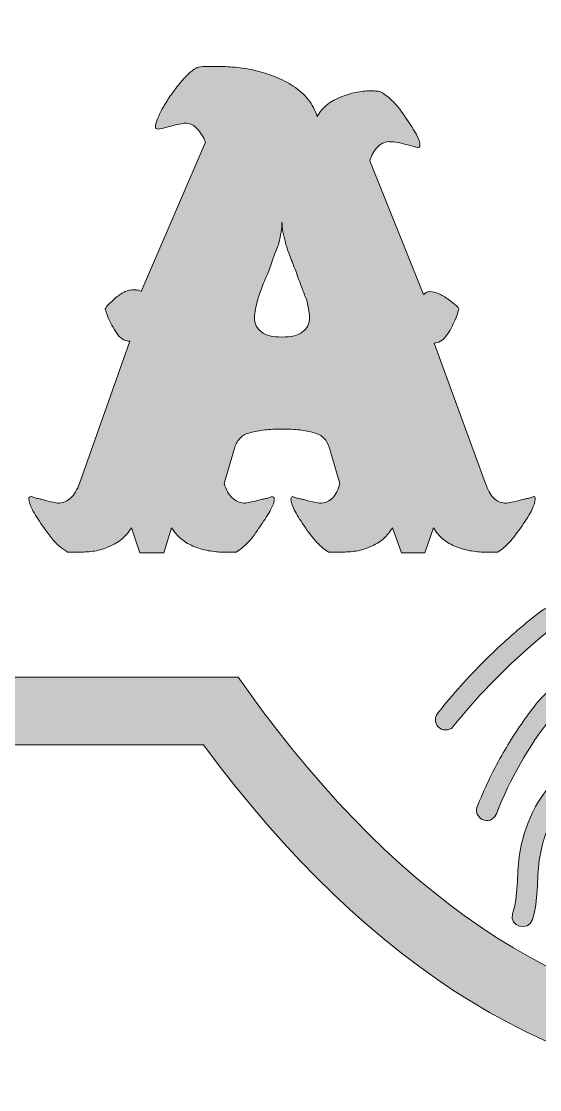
# Model space of a CAD drawing. Extents: x 24 to 173, y -602 to -424.
# Drawn here: x 64.52 to 87.85, y -602.31 to -554.26 of the extents above; entities that cross this region are included whole.
import ezdxf

# ---------------------------------------------------------------- set-up
doc = ezdxf.new("R2010")
doc.units = 0
doc.header["$MEASUREMENT"] = 0
doc.layers.add('Layer 1', color=7, linetype='Continuous', lineweight=0)

# ---------------------------------------------------------------- blocks, each defined once
blk = doc.blocks.new('Block_1')
at = {"layer": 'Layer 1', "true_color": 0x000000, "transparency": 33554687}
h = blk.add_hatch(color=18, dxfattribs=at)
h.dxf.hatch_style = 2
edge = h.paths.add_edge_path()
edge.add_spline(control_points=[(51.184, -442.626), (48.424, -442.626), (46.179, -444.871), (46.179, -447.631), (46.179, -447.631), (46.179, -462.567), (46.179, -462.567), (46.179, -462.567), (44.967, -462.82), (44.967, -462.82), (41.452, -463.554), (38.901, -466.698), (38.901, -470.295), (38.901, -470.295), (38.901, -470.75), (38.901, -470.75), (38.901, -472.317), (39.372, -473.823), (40.264, -475.105), (40.264, -475.105), (40.927, -476.058), (40.927, -476.058), (40.927, -476.058), (40.184, -476.95), (40.184, -476.95), (31.353, -487.548), (26.685, -500.08), (26.685, -513.191), (26.685, -526.303), (31.353, -538.835), (40.184, -549.432), (40.184, -549.432), (40.927, -550.324), (40.927, -550.324), (40.927, -550.324), (40.264, -551.277), (40.264, -551.277), (39.372, -552.559), (38.901, -554.065), (38.901, -555.632), (38.901, -555.632), (38.901, -556.087), (38.901, -556.087), (38.901, -559.684), (41.452, -562.828), (44.967, -563.563), (44.967, -563.563), (46.179, -563.816), (46.179, -563.816), (46.179, -563.816), (46.179, -578.752), (46.179, -578.752), (46.179, -581.512), (48.424, -583.757), (51.184, -583.757), (51.184, -583.757), (74.288, -583.757), (74.288, -583.757), (74.288, -583.757), (74.743, -584.393), (74.743, -584.393), (81.708, -594.118), (89.803, -599.259), (98.154, -599.259), (106.504, -599.259), (114.6, -594.118), (121.564, -584.393), (121.564, -584.393), (122.019, -583.757), (122.019, -583.757), (122.019, -583.757), (145.123, -583.757), (145.123, -583.757), (147.883, -583.757), (150.128, -581.512), (150.128, -578.752), (150.128, -578.752), (150.128, -563.816), (150.128, -563.816), (150.128, -563.816), (151.34, -563.563), (151.34, -563.563), (154.855, -562.828), (157.406, -559.684), (157.406, -556.087), (157.406, -556.087), (157.406, -555.632), (157.406, -555.632), (157.406, -554.065), (156.935, -552.559), (156.043, -551.277), (156.043, -551.277), (155.38, -550.324), (155.38, -550.324), (155.38, -550.324), (156.123, -549.432), (156.123, -549.432), (164.954, -538.835), (169.622, -526.303), (169.622, -513.191), (169.622, -500.08), (164.954, -487.548), (156.123, -476.95), (156.123, -476.95), (155.38, -476.058), (155.38, -476.058), (155.38, -476.058), (156.043, -475.105), (156.043, -475.105), (156.935, -473.823), (157.406, -472.317), (157.406, -470.75), (157.406, -470.75), (157.406, -470.295), (157.406, -470.295), (157.406, -466.698), (154.855, -463.554), (151.34, -462.82), (151.34, -462.82), (150.128, -462.567), (150.128, -462.567), (150.128, -462.567), (150.128, -447.631), (150.128, -447.631), (150.128, -444.871), (147.883, -442.626), (145.123, -442.626), (145.123, -442.626), (122.019, -442.626), (122.019, -442.626), (122.019, -442.626), (121.564, -441.989), (121.564, -441.989), (114.6, -432.264), (106.505, -427.124), (98.154, -427.124), (89.802, -427.124), (81.707, -432.264), (74.743, -441.989), (74.743, -441.989), (74.288, -442.626), (74.288, -442.626), (74.288, -442.626), (51.184, -442.626), (51.184, -442.626)], knot_values=[0, 0, 0, 0, 1, 1, 1, 2, 2, 2, 3, 3, 3, 4, 4, 4, 5, 5, 5, 6, 6, 6, 7, 7, 7, 8, 8, 8, 9, 9, 9, 10, 10, 10, 11, 11, 11, 12, 12, 12, 13, 13, 13, 14, 14, 14, 15, 15, 15, 16, 16, 16, 17, 17, 17, 18, 18, 18, 19, 19, 19, 20, 20, 20, 21, 21, 21, 22, 22, 22, 23, 23, 23, 24, 24, 24, 25, 25, 25, 26, 26, 26, 27, 27, 27, 28, 28, 28, 29, 29, 29, 30, 30, 30, 31, 31, 31, 32, 32, 32, 33, 33, 33, 34, 34, 34, 35, 35, 35, 36, 36, 36, 37, 37, 37, 38, 38, 38, 39, 39, 39, 40, 40, 40, 41, 41, 41, 42, 42, 42, 43, 43, 43, 44, 44, 44, 45, 45, 45, 46, 46, 46, 47, 47, 47, 48, 48, 48, 48], degree=3, periodic=0)
edge = h.paths.add_edge_path()
edge.add_spline(control_points=[(98.154, -602.305), (88.968, -602.305), (80.19, -596.949), (72.728, -586.804), (72.728, -586.804), (51.184, -586.804), (51.184, -586.804), (46.744, -586.804), (43.132, -583.192), (43.132, -578.752), (43.132, -578.752), (43.132, -566.215), (43.132, -566.215), (41.248, -565.579), (39.556, -564.418), (38.281, -562.867), (36.716, -560.963), (35.854, -558.555), (35.854, -556.087), (35.854, -556.087), (35.854, -555.632), (35.854, -555.632), (35.854, -553.834), (36.298, -552.092), (37.147, -550.534), (32.957, -545.333), (29.679, -539.651), (27.396, -533.631), (24.903, -527.057), (23.639, -520.18), (23.639, -513.191), (23.639, -506.202), (24.903, -499.325), (27.396, -492.751), (29.679, -486.731), (32.957, -481.05), (37.147, -475.849), (36.298, -474.29), (35.854, -472.548), (35.854, -470.75), (35.854, -470.75), (35.854, -470.295), (35.854, -470.295), (35.854, -467.827), (36.716, -465.419), (38.281, -463.515), (39.556, -461.964), (41.248, -460.803), (43.132, -460.167), (43.132, -460.167), (43.132, -447.631), (43.132, -447.631), (43.132, -443.191), (46.744, -439.579), (51.184, -439.579), (51.184, -439.579), (72.728, -439.579), (72.728, -439.579), (80.19, -429.433), (88.968, -424.077), (98.154, -424.077), (107.339, -424.077), (116.117, -429.433), (123.579, -439.579), (123.579, -439.579), (145.123, -439.579), (145.123, -439.579), (149.563, -439.579), (153.175, -443.191), (153.175, -447.631), (153.175, -447.631), (153.175, -460.167), (153.175, -460.167), (155.059, -460.803), (156.751, -461.964), (158.026, -463.515), (159.591, -465.419), (160.453, -467.827), (160.453, -470.295), (160.453, -470.295), (160.453, -470.75), (160.453, -470.75), (160.453, -472.549), (160.009, -474.29), (159.16, -475.849), (163.35, -481.05), (166.628, -486.731), (168.911, -492.751), (171.404, -499.325), (172.668, -506.202), (172.668, -513.191), (172.668, -520.18), (171.404, -527.057), (168.911, -533.631), (166.628, -539.651), (163.35, -545.333), (159.16, -550.534), (160.009, -552.092), (160.453, -553.834), (160.453, -555.632), (160.453, -555.632), (160.453, -556.087), (160.453, -556.087), (160.453, -558.555), (159.591, -560.963), (158.026, -562.867), (156.751, -564.418), (155.059, -565.579), (153.175, -566.215), (153.175, -566.215), (153.175, -578.752), (153.175, -578.752), (153.175, -583.192), (149.563, -586.804), (145.123, -586.804), (145.123, -586.804), (123.579, -586.804), (123.579, -586.804), (116.117, -596.949), (107.339, -602.305), (98.154, -602.305)], knot_values=[0, 0, 0, 0, 1, 1, 1, 2, 2, 2, 3, 3, 3, 4, 4, 4, 5, 5, 5, 6, 6, 6, 7, 7, 7, 8, 8, 8, 9, 9, 9, 10, 10, 10, 11, 11, 11, 12, 12, 12, 13, 13, 13, 14, 14, 14, 15, 15, 15, 16, 16, 16, 17, 17, 17, 18, 18, 18, 19, 19, 19, 20, 20, 20, 21, 21, 21, 22, 22, 22, 23, 23, 23, 24, 24, 24, 25, 25, 25, 26, 26, 26, 27, 27, 27, 28, 28, 28, 29, 29, 29, 30, 30, 30, 31, 31, 31, 32, 32, 32, 33, 33, 33, 34, 34, 34, 35, 35, 35, 36, 36, 36, 37, 37, 37, 38, 38, 38, 39, 39, 39, 40, 40, 40, 40], degree=3, periodic=0)
at = {"layer": 'Layer 1'}
for points, knots in [([(98.154, -602.305), (88.968, -602.305), (80.19, -596.949), (72.728, -586.804), (72.728, -586.804), (51.184, -586.804), (51.184, -586.804), (46.744, -586.804), (43.132, -583.192), (43.132, -578.752), (43.132, -578.752), (43.132, -566.215), (43.132, -566.215), (41.248, -565.579), (39.556, -564.418), (38.281, -562.867), (36.716, -560.963), (35.854, -558.555), (35.854, -556.087), (35.854, -556.087), (35.854, -555.632), (35.854, -555.632), (35.854, -553.834), (36.298, -552.092), (37.147, -550.534), (32.957, -545.333), (29.679, -539.651), (27.396, -533.631), (24.903, -527.057), (23.639, -520.18), (23.639, -513.191), (23.639, -506.202), (24.903, -499.325), (27.396, -492.751), (29.679, -486.731), (32.957, -481.05), (37.147, -475.849), (36.298, -474.29), (35.854, -472.548), (35.854, -470.75), (35.854, -470.75), (35.854, -470.295), (35.854, -470.295), (35.854, -467.827), (36.716, -465.419), (38.281, -463.515), (39.556, -461.964), (41.248, -460.803), (43.132, -460.167), (43.132, -460.167), (43.132, -447.631), (43.132, -447.631), (43.132, -443.191), (46.744, -439.579), (51.184, -439.579), (51.184, -439.579), (72.728, -439.579), (72.728, -439.579), (80.19, -429.433), (88.968, -424.077), (98.154, -424.077), (107.339, -424.077), (116.117, -429.433), (123.579, -439.579), (123.579, -439.579), (145.123, -439.579), (145.123, -439.579), (149.563, -439.579), (153.175, -443.191), (153.175, -447.631), (153.175, -447.631), (153.175, -460.167), (153.175, -460.167), (155.059, -460.803), (156.751, -461.964), (158.026, -463.515), (159.591, -465.419), (160.453, -467.827), (160.453, -470.295), (160.453, -470.295), (160.453, -470.75), (160.453, -470.75), (160.453, -472.549), (160.009, -474.29), (159.16, -475.849), (163.35, -481.05), (166.628, -486.731), (168.911, -492.751), (171.404, -499.325), (172.668, -506.202), (172.668, -513.191), (172.668, -520.18), (171.404, -527.057), (168.911, -533.631), (166.628, -539.651), (163.35, -545.333), (159.16, -550.534), (160.009, -552.092), (160.453, -553.834), (160.453, -555.632), (160.453, -555.632), (160.453, -556.087), (160.453, -556.087), (160.453, -558.555), (159.591, -560.963), (158.026, -562.867), (156.751, -564.418), (155.059, -565.579), (153.175, -566.215), (153.175, -566.215), (153.175, -578.752), (153.175, -578.752), (153.175, -583.192), (149.563, -586.804), (145.123, -586.804), (145.123, -586.804), (123.579, -586.804), (123.579, -586.804), (116.117, -596.949), (107.339, -602.305), (98.154, -602.305)], [0, 0, 0, 0, 1, 1, 1, 2, 2, 2, 3, 3, 3, 4, 4, 4, 5, 5, 5, 6, 6, 6, 7, 7, 7, 8, 8, 8, 9, 9, 9, 10, 10, 10, 11, 11, 11, 12, 12, 12, 13, 13, 13, 14, 14, 14, 15, 15, 15, 16, 16, 16, 17, 17, 17, 18, 18, 18, 19, 19, 19, 20, 20, 20, 21, 21, 21, 22, 22, 22, 23, 23, 23, 24, 24, 24, 25, 25, 25, 26, 26, 26, 27, 27, 27, 28, 28, 28, 29, 29, 29, 30, 30, 30, 31, 31, 31, 32, 32, 32, 33, 33, 33, 34, 34, 34, 35, 35, 35, 36, 36, 36, 37, 37, 37, 38, 38, 38, 39, 39, 39, 40, 40, 40, 40]), ([(51.184, -442.626), (48.424, -442.626), (46.179, -444.871), (46.179, -447.631), (46.179, -447.631), (46.179, -462.567), (46.179, -462.567), (46.179, -462.567), (44.967, -462.82), (44.967, -462.82), (41.452, -463.554), (38.901, -466.698), (38.901, -470.295), (38.901, -470.295), (38.901, -470.75), (38.901, -470.75), (38.901, -472.317), (39.372, -473.823), (40.264, -475.105), (40.264, -475.105), (40.927, -476.058), (40.927, -476.058), (40.927, -476.058), (40.184, -476.95), (40.184, -476.95), (31.353, -487.548), (26.685, -500.08), (26.685, -513.191), (26.685, -526.303), (31.353, -538.835), (40.184, -549.432), (40.184, -549.432), (40.927, -550.324), (40.927, -550.324), (40.927, -550.324), (40.264, -551.277), (40.264, -551.277), (39.372, -552.559), (38.901, -554.065), (38.901, -555.632), (38.901, -555.632), (38.901, -556.087), (38.901, -556.087), (38.901, -559.684), (41.452, -562.828), (44.967, -563.563), (44.967, -563.563), (46.179, -563.816), (46.179, -563.816), (46.179, -563.816), (46.179, -578.752), (46.179, -578.752), (46.179, -581.512), (48.424, -583.757), (51.184, -583.757), (51.184, -583.757), (74.288, -583.757), (74.288, -583.757), (74.288, -583.757), (74.743, -584.393), (74.743, -584.393), (81.708, -594.118), (89.803, -599.259), (98.154, -599.259), (106.504, -599.259), (114.6, -594.118), (121.564, -584.393), (121.564, -584.393), (122.019, -583.757), (122.019, -583.757), (122.019, -583.757), (145.123, -583.757), (145.123, -583.757), (147.883, -583.757), (150.128, -581.512), (150.128, -578.752), (150.128, -578.752), (150.128, -563.816), (150.128, -563.816), (150.128, -563.816), (151.34, -563.563), (151.34, -563.563), (154.855, -562.828), (157.406, -559.684), (157.406, -556.087), (157.406, -556.087), (157.406, -555.632), (157.406, -555.632), (157.406, -554.065), (156.935, -552.559), (156.043, -551.277), (156.043, -551.277), (155.38, -550.324), (155.38, -550.324), (155.38, -550.324), (156.123, -549.432), (156.123, -549.432), (164.954, -538.835), (169.622, -526.303), (169.622, -513.191), (169.622, -500.08), (164.954, -487.548), (156.123, -476.95), (156.123, -476.95), (155.38, -476.058), (155.38, -476.058), (155.38, -476.058), (156.043, -475.105), (156.043, -475.105), (156.935, -473.823), (157.406, -472.317), (157.406, -470.75), (157.406, -470.75), (157.406, -470.295), (157.406, -470.295), (157.406, -466.698), (154.855, -463.554), (151.34, -462.82), (151.34, -462.82), (150.128, -462.567), (150.128, -462.567), (150.128, -462.567), (150.128, -447.631), (150.128, -447.631), (150.128, -444.871), (147.883, -442.626), (145.123, -442.626), (145.123, -442.626), (122.019, -442.626), (122.019, -442.626), (122.019, -442.626), (121.564, -441.989), (121.564, -441.989), (114.6, -432.264), (106.505, -427.124), (98.154, -427.124), (89.802, -427.124), (81.707, -432.264), (74.743, -441.989), (74.743, -441.989), (74.288, -442.626), (74.288, -442.626), (74.288, -442.626), (51.184, -442.626), (51.184, -442.626)], [0, 0, 0, 0, 1, 1, 1, 2, 2, 2, 3, 3, 3, 4, 4, 4, 5, 5, 5, 6, 6, 6, 7, 7, 7, 8, 8, 8, 9, 9, 9, 10, 10, 10, 11, 11, 11, 12, 12, 12, 13, 13, 13, 14, 14, 14, 15, 15, 15, 16, 16, 16, 17, 17, 17, 18, 18, 18, 19, 19, 19, 20, 20, 20, 21, 21, 21, 22, 22, 22, 23, 23, 23, 24, 24, 24, 25, 25, 25, 26, 26, 26, 27, 27, 27, 28, 28, 28, 29, 29, 29, 30, 30, 30, 31, 31, 31, 32, 32, 32, 33, 33, 33, 34, 34, 34, 35, 35, 35, 36, 36, 36, 37, 37, 37, 38, 38, 38, 39, 39, 39, 40, 40, 40, 41, 41, 41, 42, 42, 42, 43, 43, 43, 44, 44, 44, 45, 45, 45, 46, 46, 46, 47, 47, 47, 48, 48, 48, 48])]:
    blk.add_open_spline(points, degree=3, knots=knots, dxfattribs=at)
blk = doc.blocks.new('Block_5')
at = {"layer": 'Layer 1', "true_color": 0x000000, "transparency": 33554687}
h = blk.add_hatch(color=18, dxfattribs=at)
h.dxf.hatch_style = 2
edge = h.paths.add_edge_path()
edge.add_spline(control_points=[(77.182, -568.23), (77.388, -568.078), (77.491, -567.858), (77.491, -567.571), (77.491, -567.447), (77.478, -567.316), (77.451, -567.182), (77.424, -567.048), (77.392, -566.909), (77.357, -566.765), (77.285, -566.604), (77.209, -566.416), (77.128, -566.201), (77.048, -565.986), (76.962, -565.744), (76.873, -565.475), (76.765, -565.206), (76.671, -564.969), (76.591, -564.763), (76.51, -564.557), (76.452, -564.373), (76.416, -564.212), (76.362, -564.051), (76.322, -563.89), (76.295, -563.728), (76.268, -563.567), (76.255, -563.424), (76.255, -563.298), (76.255, -563.442), (76.241, -563.59), (76.215, -563.742), (76.188, -563.894), (76.156, -564.06), (76.12, -564.239), (76.049, -564.418), (75.973, -564.615), (75.892, -564.83), (75.811, -565.045), (75.726, -565.287), (75.637, -565.556), (75.511, -565.825), (75.408, -566.066), (75.327, -566.282), (75.247, -566.496), (75.189, -566.676), (75.153, -566.819), (75.117, -566.945), (75.086, -567.074), (75.059, -567.209), (75.032, -567.343), (75.019, -567.464), (75.019, -567.571), (75.019, -567.858), (75.121, -568.078), (75.327, -568.23), (75.533, -568.383), (75.842, -568.458), (76.255, -568.458), (76.667, -568.458), (76.976, -568.383), (77.182, -568.23)], knot_values=[0, 0, 0, 0, 1, 1, 1, 2, 2, 2, 3, 3, 3, 4, 4, 4, 5, 5, 5, 6, 6, 6, 7, 7, 7, 8, 8, 8, 9, 9, 9, 10, 10, 10, 11, 11, 11, 12, 12, 12, 13, 13, 13, 14, 14, 14, 15, 15, 15, 16, 16, 16, 17, 17, 17, 18, 18, 18, 19, 19, 19, 20, 20, 20, 20], degree=3, periodic=0)
edge = h.paths.add_edge_path()
edge.add_spline(control_points=[(82.624, -566.55), (82.66, -566.515), (82.701, -566.483), (82.745, -566.456), (82.79, -566.429), (82.848, -566.416), (82.92, -566.416), (83.045, -566.416), (83.175, -566.447), (83.31, -566.51), (83.444, -566.573), (83.592, -566.658), (83.753, -566.765), (83.896, -566.873), (84.008, -566.963), (84.089, -567.034), (84.17, -567.106), (84.21, -567.16), (84.21, -567.195), (84.21, -567.213), (84.197, -567.262), (84.17, -567.343), (84.143, -567.424), (84.103, -567.536), (84.049, -567.679), (83.995, -567.804), (83.937, -567.93), (83.874, -568.055), (83.811, -568.181), (83.735, -568.297), (83.646, -568.404), (83.574, -568.512), (83.489, -568.593), (83.39, -568.647), (83.292, -568.7), (83.198, -568.727), (83.108, -568.727), (83.108, -568.727), (85.42, -575.043), (85.42, -575.043), (85.509, -575.33), (85.625, -575.545), (85.769, -575.688), (85.912, -575.832), (86.082, -575.912), (86.28, -575.93), (86.333, -575.93), (86.409, -575.921), (86.508, -575.903), (86.606, -575.885), (86.727, -575.859), (86.871, -575.823), (86.942, -575.805), (87.014, -575.787), (87.086, -575.769), (87.157, -575.751), (87.22, -575.733), (87.274, -575.715), (87.328, -575.715), (87.381, -575.706), (87.435, -575.688), (87.489, -575.671), (87.533, -575.652), (87.57, -575.634), (87.605, -575.634), (87.628, -575.644), (87.637, -575.661), (87.646, -575.679), (87.65, -575.706), (87.65, -575.742), (87.65, -575.867), (87.601, -576.029), (87.502, -576.226), (87.404, -576.423), (87.256, -576.665), (87.059, -576.951), (86.862, -577.238), (86.673, -577.48), (86.495, -577.677), (86.315, -577.874), (86.136, -578.026), (85.957, -578.134), (85.921, -578.134), (85.863, -578.134), (85.782, -578.134), (85.702, -578.134), (85.598, -578.134), (85.473, -578.134), (85.24, -578.134), (85.012, -578.116), (84.788, -578.08), (84.564, -578.044), (84.335, -577.982), (84.103, -577.892), (83.87, -577.803), (83.668, -577.686), (83.498, -577.542), (83.327, -577.399), (83.189, -577.229), (83.081, -577.032), (83.081, -577.032), (82.678, -578.161), (82.678, -578.161), (82.678, -578.161), (81.63, -578.161), (81.63, -578.161), (81.63, -578.161), (81.227, -577.032), (81.227, -577.032), (81.119, -577.211), (80.985, -577.377), (80.824, -577.529), (80.662, -577.681), (80.456, -577.803), (80.206, -577.892), (79.973, -577.999), (79.74, -578.067), (79.507, -578.094), (79.274, -578.121), (79.05, -578.134), (78.835, -578.134), (78.781, -578.134), (78.727, -578.134), (78.674, -578.134), (78.62, -578.134), (78.575, -578.134), (78.539, -578.134), (78.503, -578.134), (78.467, -578.134), (78.432, -578.134), (78.396, -578.134), (78.369, -578.134), (78.351, -578.134), (78.172, -578.026), (77.992, -577.874), (77.814, -577.677), (77.634, -577.48), (77.446, -577.238), (77.249, -576.951), (77.052, -576.665), (76.904, -576.423), (76.806, -576.226), (76.707, -576.029), (76.658, -575.867), (76.658, -575.742), (76.658, -575.706), (76.667, -575.679), (76.685, -575.661), (76.702, -575.644), (76.72, -575.634), (76.739, -575.634), (76.774, -575.652), (76.819, -575.671), (76.873, -575.688), (76.927, -575.706), (76.981, -575.715), (77.034, -575.715), (77.088, -575.733), (77.151, -575.751), (77.222, -575.769), (77.294, -575.787), (77.366, -575.805), (77.437, -575.823), (77.581, -575.859), (77.701, -575.885), (77.8, -575.903), (77.898, -575.921), (77.975, -575.93), (78.029, -575.93), (78.226, -575.912), (78.396, -575.832), (78.539, -575.688), (78.682, -575.545), (78.79, -575.33), (78.862, -575.043), (78.862, -575.043), (78.378, -573.404), (78.378, -573.404), (78.324, -573.242), (78.244, -573.108), (78.136, -573.001), (78.029, -572.893), (77.876, -572.812), (77.679, -572.758), (77.5, -572.705), (77.294, -572.665), (77.061, -572.638), (76.828, -572.611), (76.559, -572.598), (76.255, -572.598), (75.968, -572.598), (75.708, -572.611), (75.475, -572.638), (75.242, -572.665), (75.027, -572.705), (74.83, -572.758), (74.651, -572.795), (74.503, -572.871), (74.387, -572.987), (74.27, -573.104), (74.185, -573.242), (74.131, -573.404), (74.131, -573.404), (73.648, -575.043), (73.648, -575.043), (73.737, -575.33), (73.858, -575.545), (74.011, -575.688), (74.163, -575.832), (74.337, -575.912), (74.535, -575.93), (74.57, -575.93), (74.638, -575.921), (74.736, -575.903), (74.835, -575.885), (74.956, -575.859), (75.099, -575.823), (75.171, -575.805), (75.242, -575.787), (75.314, -575.769), (75.386, -575.751), (75.449, -575.733), (75.502, -575.715), (75.556, -575.715), (75.61, -575.706), (75.663, -575.688), (75.717, -575.671), (75.762, -575.652), (75.798, -575.634), (75.834, -575.634), (75.86, -575.644), (75.878, -575.661), (75.896, -575.679), (75.905, -575.706), (75.905, -575.742), (75.905, -575.867), (75.852, -576.029), (75.744, -576.226), (75.637, -576.423), (75.484, -576.665), (75.287, -576.951), (75.108, -577.238), (74.924, -577.48), (74.736, -577.677), (74.548, -577.874), (74.364, -578.026), (74.185, -578.134), (74.149, -578.134), (74.091, -578.134), (74.011, -578.134), (73.93, -578.134), (73.827, -578.134), (73.701, -578.134), (73.468, -578.134), (73.24, -578.116), (73.016, -578.08), (72.792, -578.044), (72.563, -577.982), (72.331, -577.892), (72.098, -577.803), (71.896, -577.686), (71.726, -577.542), (71.556, -577.399), (71.408, -577.229), (71.283, -577.032), (71.283, -577.032), (70.933, -578.161), (70.933, -578.161), (70.933, -578.161), (69.858, -578.161), (69.858, -578.161), (69.858, -578.161), (69.482, -577.032), (69.482, -577.032), (69.374, -577.211), (69.235, -577.377), (69.065, -577.529), (68.895, -577.681), (68.685, -577.803), (68.434, -577.892), (68.201, -577.999), (67.968, -578.067), (67.735, -578.094), (67.502, -578.121), (67.287, -578.134), (67.09, -578.134), (67.036, -578.134), (66.982, -578.134), (66.929, -578.134), (66.875, -578.134), (66.83, -578.134), (66.794, -578.134), (66.758, -578.134), (66.723, -578.134), (66.687, -578.134), (66.651, -578.134), (66.624, -578.134), (66.606, -578.134), (66.553, -578.098), (66.494, -578.058), (66.431, -578.013), (66.369, -577.968), (66.301, -577.919), (66.23, -577.865), (66.104, -577.758), (65.983, -577.628), (65.867, -577.475), (65.75, -577.324), (65.621, -577.149), (65.477, -576.951), (65.28, -576.665), (65.128, -576.423), (65.02, -576.226), (64.913, -576.029), (64.859, -575.867), (64.859, -575.742), (64.859, -575.706), (64.868, -575.679), (64.886, -575.661), (64.904, -575.644), (64.94, -575.634), (64.994, -575.634), (65.029, -575.652), (65.074, -575.671), (65.128, -575.688), (65.182, -575.706), (65.235, -575.715), (65.289, -575.715), (65.343, -575.733), (65.401, -575.751), (65.464, -575.769), (65.527, -575.787), (65.594, -575.805), (65.666, -575.823), (65.809, -575.859), (65.93, -575.885), (66.028, -575.903), (66.127, -575.921), (66.194, -575.93), (66.23, -575.93), (66.427, -575.912), (66.602, -575.832), (66.754, -575.688), (66.906, -575.545), (67.036, -575.33), (67.144, -575.043), (67.144, -575.043), (69.401, -568.647), (69.401, -568.647), (69.311, -568.647), (69.222, -568.624), (69.133, -568.579), (69.043, -568.535), (68.953, -568.458), (68.864, -568.351), (68.792, -568.244), (68.72, -568.132), (68.649, -568.015), (68.577, -567.899), (68.515, -567.778), (68.461, -567.652), (68.407, -567.509), (68.367, -567.401), (68.34, -567.33), (68.313, -567.258), (68.3, -567.213), (68.3, -567.195), (68.317, -567.142), (68.367, -567.074), (68.447, -566.994), (68.528, -566.913), (68.64, -566.81), (68.783, -566.685), (68.926, -566.559), (69.065, -566.469), (69.2, -566.416), (69.334, -566.362), (69.464, -566.335), (69.589, -566.335), (69.661, -566.335), (69.724, -566.34), (69.778, -566.349), (69.831, -566.358), (69.876, -566.38), (69.912, -566.416), (69.912, -566.416), (72.815, -559.697), (72.815, -559.697), (72.707, -559.446), (72.582, -559.245), (72.438, -559.092), (72.295, -558.94), (72.133, -558.855), (71.955, -558.837), (71.901, -558.837), (71.824, -558.846), (71.726, -558.864), (71.628, -558.882), (71.506, -558.909), (71.363, -558.944), (71.238, -558.98), (71.117, -559.011), (71, -559.038), (70.884, -559.065), (70.781, -559.088), (70.691, -559.106), (70.655, -559.106), (70.624, -559.097), (70.597, -559.079), (70.57, -559.061), (70.557, -559.043), (70.557, -559.025), (70.557, -558.936), (70.584, -558.823), (70.638, -558.689), (70.691, -558.554), (70.763, -558.398), (70.853, -558.219), (70.906, -558.129), (70.96, -558.04), (71.014, -557.95), (71.068, -557.86), (71.121, -557.771), (71.175, -557.681), (71.247, -557.591), (71.314, -557.502), (71.377, -557.412), (71.439, -557.323), (71.506, -557.234), (71.578, -557.144), (71.721, -556.965), (71.861, -556.808), (71.995, -556.673), (72.129, -556.539), (72.259, -556.436), (72.385, -556.364), (72.438, -556.328), (72.541, -556.306), (72.694, -556.297), (72.846, -556.288), (73.039, -556.284), (73.272, -556.284), (73.558, -556.284), (73.849, -556.297), (74.145, -556.324), (74.441, -556.351), (74.74, -556.4), (75.045, -556.472), (75.35, -556.544), (75.65, -556.638), (75.946, -556.754), (76.241, -556.871), (76.514, -557.009), (76.765, -557.171), (77.034, -557.35), (77.258, -557.551), (77.437, -557.775), (77.616, -558), (77.751, -558.255), (77.84, -558.541), (77.948, -558.344), (78.087, -558.174), (78.257, -558.031), (78.427, -557.887), (78.629, -557.771), (78.862, -557.681), (79.112, -557.574), (79.35, -557.498), (79.574, -557.453), (79.798, -557.408), (80.017, -557.385), (80.232, -557.385), (80.358, -557.385), (80.461, -557.39), (80.542, -557.399), (80.622, -557.408), (80.68, -557.421), (80.716, -557.439), (80.895, -557.547), (81.079, -557.694), (81.267, -557.883), (81.455, -558.071), (81.648, -558.317), (81.845, -558.622), (82.042, -558.909), (82.194, -559.15), (82.302, -559.347), (82.409, -559.545), (82.463, -559.706), (82.463, -559.831), (82.463, -559.867), (82.454, -559.894), (82.436, -559.912), (82.418, -559.93), (82.391, -559.939), (82.356, -559.939), (82.266, -559.903), (82.163, -559.872), (82.047, -559.845), (81.93, -559.818), (81.8, -559.787), (81.657, -559.75), (81.513, -559.715), (81.388, -559.693), (81.281, -559.683), (81.173, -559.675), (81.093, -559.67), (81.039, -559.67), (80.859, -559.688), (80.698, -559.769), (80.555, -559.912), (80.411, -560.055), (80.295, -560.261), (80.206, -560.53), (80.206, -560.53), (82.624, -566.55), (82.624, -566.55)], knot_values=[0, 0, 0, 0, 1, 1, 1, 2, 2, 2, 3, 3, 3, 4, 4, 4, 5, 5, 5, 6, 6, 6, 7, 7, 7, 8, 8, 8, 9, 9, 9, 10, 10, 10, 11, 11, 11, 12, 12, 12, 13, 13, 13, 14, 14, 14, 15, 15, 15, 16, 16, 16, 17, 17, 17, 18, 18, 18, 19, 19, 19, 20, 20, 20, 21, 21, 21, 22, 22, 22, 23, 23, 23, 24, 24, 24, 25, 25, 25, 26, 26, 26, 27, 27, 27, 28, 28, 28, 29, 29, 29, 30, 30, 30, 31, 31, 31, 32, 32, 32, 33, 33, 33, 34, 34, 34, 35, 35, 35, 36, 36, 36, 37, 37, 37, 38, 38, 38, 39, 39, 39, 40, 40, 40, 41, 41, 41, 42, 42, 42, 43, 43, 43, 44, 44, 44, 45, 45, 45, 46, 46, 46, 47, 47, 47, 48, 48, 48, 49, 49, 49, 50, 50, 50, 51, 51, 51, 52, 52, 52, 53, 53, 53, 54, 54, 54, 55, 55, 55, 56, 56, 56, 57, 57, 57, 58, 58, 58, 59, 59, 59, 60, 60, 60, 61, 61, 61, 62, 62, 62, 63, 63, 63, 64, 64, 64, 65, 65, 65, 66, 66, 66, 67, 67, 67, 68, 68, 68, 69, 69, 69, 70, 70, 70, 71, 71, 71, 72, 72, 72, 73, 73, 73, 74, 74, 74, 75, 75, 75, 76, 76, 76, 77, 77, 77, 78, 78, 78, 79, 79, 79, 80, 80, 80, 81, 81, 81, 82, 82, 82, 83, 83, 83, 84, 84, 84, 85, 85, 85, 86, 86, 86, 87, 87, 87, 88, 88, 88, 89, 89, 89, 90, 90, 90, 91, 91, 91, 92, 92, 92, 93, 93, 93, 94, 94, 94, 95, 95, 95, 96, 96, 96, 97, 97, 97, 98, 98, 98, 99, 99, 99, 100, 100, 100, 101, 101, 101, 102, 102, 102, 103, 103, 103, 104, 104, 104, 105, 105, 105, 106, 106, 106, 107, 107, 107, 108, 108, 108, 109, 109, 109, 110, 110, 110, 111, 111, 111, 112, 112, 112, 113, 113, 113, 114, 114, 114, 115, 115, 115, 116, 116, 116, 117, 117, 117, 118, 118, 118, 119, 119, 119, 120, 120, 120, 121, 121, 121, 122, 122, 122, 123, 123, 123, 124, 124, 124, 125, 125, 125, 126, 126, 126, 127, 127, 127, 128, 128, 128, 129, 129, 129, 130, 130, 130, 131, 131, 131, 132, 132, 132, 133, 133, 133, 134, 134, 134, 135, 135, 135, 136, 136, 136, 137, 137, 137, 138, 138, 138, 139, 139, 139, 140, 140, 140, 141, 141, 141, 142, 142, 142, 143, 143, 143, 144, 144, 144, 145, 145, 145, 146, 146, 146, 147, 147, 147, 148, 148, 148, 149, 149, 149, 150, 150, 150, 151, 151, 151, 152, 152, 152, 153, 153, 153, 154, 154, 154, 155, 155, 155, 156, 156, 156, 157, 157, 157, 158, 158, 158, 159, 159, 159, 160, 160, 160, 161, 161, 161, 162, 162, 162, 163, 163, 163, 164, 164, 164, 165, 165, 165, 166, 166, 166, 167, 167, 167, 168, 168, 168, 169, 169, 169, 170, 170, 170, 171, 171, 171, 172, 172, 172, 172], degree=3, periodic=0)
at = {"layer": 'Layer 1'}
for points, knots in [([(82.624, -566.55), (82.66, -566.515), (82.701, -566.483), (82.745, -566.456), (82.79, -566.429), (82.848, -566.416), (82.92, -566.416), (83.045, -566.416), (83.175, -566.447), (83.31, -566.51), (83.444, -566.573), (83.592, -566.658), (83.753, -566.765), (83.896, -566.873), (84.008, -566.963), (84.089, -567.034), (84.17, -567.106), (84.21, -567.16), (84.21, -567.195), (84.21, -567.213), (84.197, -567.262), (84.17, -567.343), (84.143, -567.424), (84.103, -567.536), (84.049, -567.679), (83.995, -567.804), (83.937, -567.93), (83.874, -568.055), (83.811, -568.181), (83.735, -568.297), (83.646, -568.404), (83.574, -568.512), (83.489, -568.593), (83.39, -568.647), (83.292, -568.7), (83.198, -568.727), (83.108, -568.727), (83.108, -568.727), (85.42, -575.043), (85.42, -575.043), (85.509, -575.33), (85.625, -575.545), (85.769, -575.688), (85.912, -575.832), (86.082, -575.912), (86.28, -575.93), (86.333, -575.93), (86.409, -575.921), (86.508, -575.903), (86.606, -575.885), (86.727, -575.859), (86.871, -575.823), (86.942, -575.805), (87.014, -575.787), (87.086, -575.769), (87.157, -575.751), (87.22, -575.733), (87.274, -575.715), (87.328, -575.715), (87.381, -575.706), (87.435, -575.688), (87.489, -575.671), (87.533, -575.652), (87.57, -575.634), (87.605, -575.634), (87.628, -575.644), (87.637, -575.661), (87.646, -575.679), (87.65, -575.706), (87.65, -575.742), (87.65, -575.867), (87.601, -576.029), (87.502, -576.226), (87.404, -576.423), (87.256, -576.665), (87.059, -576.951), (86.862, -577.238), (86.673, -577.48), (86.495, -577.677), (86.315, -577.874), (86.136, -578.026), (85.957, -578.134), (85.921, -578.134), (85.863, -578.134), (85.782, -578.134), (85.702, -578.134), (85.598, -578.134), (85.473, -578.134), (85.24, -578.134), (85.012, -578.116), (84.788, -578.08), (84.564, -578.044), (84.335, -577.982), (84.103, -577.892), (83.87, -577.803), (83.668, -577.686), (83.498, -577.542), (83.327, -577.399), (83.189, -577.229), (83.081, -577.032), (83.081, -577.032), (82.678, -578.161), (82.678, -578.161), (82.678, -578.161), (81.63, -578.161), (81.63, -578.161), (81.63, -578.161), (81.227, -577.032), (81.227, -577.032), (81.119, -577.211), (80.985, -577.377), (80.824, -577.529), (80.662, -577.681), (80.456, -577.803), (80.206, -577.892), (79.973, -577.999), (79.74, -578.067), (79.507, -578.094), (79.274, -578.121), (79.05, -578.134), (78.835, -578.134), (78.781, -578.134), (78.727, -578.134), (78.674, -578.134), (78.62, -578.134), (78.575, -578.134), (78.539, -578.134), (78.503, -578.134), (78.467, -578.134), (78.432, -578.134), (78.396, -578.134), (78.369, -578.134), (78.351, -578.134), (78.172, -578.026), (77.992, -577.874), (77.814, -577.677), (77.634, -577.48), (77.446, -577.238), (77.249, -576.951), (77.052, -576.665), (76.904, -576.423), (76.806, -576.226), (76.707, -576.029), (76.658, -575.867), (76.658, -575.742), (76.658, -575.706), (76.667, -575.679), (76.685, -575.661), (76.702, -575.644), (76.72, -575.634), (76.739, -575.634), (76.774, -575.652), (76.819, -575.671), (76.873, -575.688), (76.927, -575.706), (76.981, -575.715), (77.034, -575.715), (77.088, -575.733), (77.151, -575.751), (77.222, -575.769), (77.294, -575.787), (77.366, -575.805), (77.437, -575.823), (77.581, -575.859), (77.701, -575.885), (77.8, -575.903), (77.898, -575.921), (77.975, -575.93), (78.029, -575.93), (78.226, -575.912), (78.396, -575.832), (78.539, -575.688), (78.682, -575.545), (78.79, -575.33), (78.862, -575.043), (78.862, -575.043), (78.378, -573.404), (78.378, -573.404), (78.324, -573.242), (78.244, -573.108), (78.136, -573.001), (78.029, -572.893), (77.876, -572.812), (77.679, -572.758), (77.5, -572.705), (77.294, -572.665), (77.061, -572.638), (76.828, -572.611), (76.559, -572.598), (76.255, -572.598), (75.968, -572.598), (75.708, -572.611), (75.475, -572.638), (75.242, -572.665), (75.027, -572.705), (74.83, -572.758), (74.651, -572.795), (74.503, -572.871), (74.387, -572.987), (74.27, -573.104), (74.185, -573.242), (74.131, -573.404), (74.131, -573.404), (73.648, -575.043), (73.648, -575.043), (73.737, -575.33), (73.858, -575.545), (74.011, -575.688), (74.163, -575.832), (74.337, -575.912), (74.535, -575.93), (74.57, -575.93), (74.638, -575.921), (74.736, -575.903), (74.835, -575.885), (74.956, -575.859), (75.099, -575.823), (75.171, -575.805), (75.242, -575.787), (75.314, -575.769), (75.386, -575.751), (75.449, -575.733), (75.502, -575.715), (75.556, -575.715), (75.61, -575.706), (75.663, -575.688), (75.717, -575.671), (75.762, -575.652), (75.798, -575.634), (75.834, -575.634), (75.86, -575.644), (75.878, -575.661), (75.896, -575.679), (75.905, -575.706), (75.905, -575.742), (75.905, -575.867), (75.852, -576.029), (75.744, -576.226), (75.637, -576.423), (75.484, -576.665), (75.287, -576.951), (75.108, -577.238), (74.924, -577.48), (74.736, -577.677), (74.548, -577.874), (74.364, -578.026), (74.185, -578.134), (74.149, -578.134), (74.091, -578.134), (74.011, -578.134), (73.93, -578.134), (73.827, -578.134), (73.701, -578.134), (73.468, -578.134), (73.24, -578.116), (73.016, -578.08), (72.792, -578.044), (72.563, -577.982), (72.331, -577.892), (72.098, -577.803), (71.896, -577.686), (71.726, -577.542), (71.556, -577.399), (71.408, -577.229), (71.283, -577.032), (71.283, -577.032), (70.933, -578.161), (70.933, -578.161), (70.933, -578.161), (69.858, -578.161), (69.858, -578.161), (69.858, -578.161), (69.482, -577.032), (69.482, -577.032), (69.374, -577.211), (69.235, -577.377), (69.065, -577.529), (68.895, -577.681), (68.685, -577.803), (68.434, -577.892), (68.201, -577.999), (67.968, -578.067), (67.735, -578.094), (67.502, -578.121), (67.287, -578.134), (67.09, -578.134), (67.036, -578.134), (66.982, -578.134), (66.929, -578.134), (66.875, -578.134), (66.83, -578.134), (66.794, -578.134), (66.758, -578.134), (66.723, -578.134), (66.687, -578.134), (66.651, -578.134), (66.624, -578.134), (66.606, -578.134), (66.553, -578.098), (66.494, -578.058), (66.431, -578.013), (66.369, -577.968), (66.301, -577.919), (66.23, -577.865), (66.104, -577.758), (65.983, -577.628), (65.867, -577.475), (65.75, -577.324), (65.621, -577.149), (65.477, -576.951), (65.28, -576.665), (65.128, -576.423), (65.02, -576.226), (64.913, -576.029), (64.859, -575.867), (64.859, -575.742), (64.859, -575.706), (64.868, -575.679), (64.886, -575.661), (64.904, -575.644), (64.94, -575.634), (64.994, -575.634), (65.029, -575.652), (65.074, -575.671), (65.128, -575.688), (65.182, -575.706), (65.235, -575.715), (65.289, -575.715), (65.343, -575.733), (65.401, -575.751), (65.464, -575.769), (65.527, -575.787), (65.594, -575.805), (65.666, -575.823), (65.809, -575.859), (65.93, -575.885), (66.028, -575.903), (66.127, -575.921), (66.194, -575.93), (66.23, -575.93), (66.427, -575.912), (66.602, -575.832), (66.754, -575.688), (66.906, -575.545), (67.036, -575.33), (67.144, -575.043), (67.144, -575.043), (69.401, -568.647), (69.401, -568.647), (69.311, -568.647), (69.222, -568.624), (69.133, -568.579), (69.043, -568.535), (68.953, -568.458), (68.864, -568.351), (68.792, -568.244), (68.72, -568.132), (68.649, -568.015), (68.577, -567.899), (68.515, -567.778), (68.461, -567.652), (68.407, -567.509), (68.367, -567.401), (68.34, -567.33), (68.313, -567.258), (68.3, -567.213), (68.3, -567.195), (68.317, -567.142), (68.367, -567.074), (68.447, -566.994), (68.528, -566.913), (68.64, -566.81), (68.783, -566.685), (68.926, -566.559), (69.065, -566.469), (69.2, -566.416), (69.334, -566.362), (69.464, -566.335), (69.589, -566.335), (69.661, -566.335), (69.724, -566.34), (69.778, -566.349), (69.831, -566.358), (69.876, -566.38), (69.912, -566.416), (69.912, -566.416), (72.815, -559.697), (72.815, -559.697), (72.707, -559.446), (72.582, -559.245), (72.438, -559.092), (72.295, -558.94), (72.133, -558.855), (71.955, -558.837), (71.901, -558.837), (71.824, -558.846), (71.726, -558.864), (71.628, -558.882), (71.506, -558.909), (71.363, -558.944), (71.238, -558.98), (71.117, -559.011), (71, -559.038), (70.884, -559.065), (70.781, -559.088), (70.691, -559.106), (70.655, -559.106), (70.624, -559.097), (70.597, -559.079), (70.57, -559.061), (70.557, -559.043), (70.557, -559.025), (70.557, -558.936), (70.584, -558.823), (70.638, -558.689), (70.691, -558.554), (70.763, -558.398), (70.853, -558.219), (70.906, -558.129), (70.96, -558.04), (71.014, -557.95), (71.068, -557.86), (71.121, -557.771), (71.175, -557.681), (71.247, -557.591), (71.314, -557.502), (71.377, -557.412), (71.439, -557.323), (71.506, -557.234), (71.578, -557.144), (71.721, -556.965), (71.861, -556.808), (71.995, -556.673), (72.129, -556.539), (72.259, -556.436), (72.385, -556.364), (72.438, -556.328), (72.541, -556.306), (72.694, -556.297), (72.846, -556.288), (73.039, -556.284), (73.272, -556.284), (73.558, -556.284), (73.849, -556.297), (74.145, -556.324), (74.441, -556.351), (74.74, -556.4), (75.045, -556.472), (75.35, -556.544), (75.65, -556.638), (75.946, -556.754), (76.241, -556.871), (76.514, -557.009), (76.765, -557.171), (77.034, -557.35), (77.258, -557.551), (77.437, -557.775), (77.616, -558), (77.751, -558.255), (77.84, -558.541), (77.948, -558.344), (78.087, -558.174), (78.257, -558.031), (78.427, -557.887), (78.629, -557.771), (78.862, -557.681), (79.112, -557.574), (79.35, -557.498), (79.574, -557.453), (79.798, -557.408), (80.017, -557.385), (80.232, -557.385), (80.358, -557.385), (80.461, -557.39), (80.542, -557.399), (80.622, -557.408), (80.68, -557.421), (80.716, -557.439), (80.895, -557.547), (81.079, -557.694), (81.267, -557.883), (81.455, -558.071), (81.648, -558.317), (81.845, -558.622), (82.042, -558.909), (82.194, -559.15), (82.302, -559.347), (82.409, -559.545), (82.463, -559.706), (82.463, -559.831), (82.463, -559.867), (82.454, -559.894), (82.436, -559.912), (82.418, -559.93), (82.391, -559.939), (82.356, -559.939), (82.266, -559.903), (82.163, -559.872), (82.047, -559.845), (81.93, -559.818), (81.8, -559.787), (81.657, -559.75), (81.513, -559.715), (81.388, -559.693), (81.281, -559.683), (81.173, -559.675), (81.093, -559.67), (81.039, -559.67), (80.859, -559.688), (80.698, -559.769), (80.555, -559.912), (80.411, -560.055), (80.295, -560.261), (80.206, -560.53), (80.206, -560.53), (82.624, -566.55), (82.624, -566.55)], [0, 0, 0, 0, 1, 1, 1, 2, 2, 2, 3, 3, 3, 4, 4, 4, 5, 5, 5, 6, 6, 6, 7, 7, 7, 8, 8, 8, 9, 9, 9, 10, 10, 10, 11, 11, 11, 12, 12, 12, 13, 13, 13, 14, 14, 14, 15, 15, 15, 16, 16, 16, 17, 17, 17, 18, 18, 18, 19, 19, 19, 20, 20, 20, 21, 21, 21, 22, 22, 22, 23, 23, 23, 24, 24, 24, 25, 25, 25, 26, 26, 26, 27, 27, 27, 28, 28, 28, 29, 29, 29, 30, 30, 30, 31, 31, 31, 32, 32, 32, 33, 33, 33, 34, 34, 34, 35, 35, 35, 36, 36, 36, 37, 37, 37, 38, 38, 38, 39, 39, 39, 40, 40, 40, 41, 41, 41, 42, 42, 42, 43, 43, 43, 44, 44, 44, 45, 45, 45, 46, 46, 46, 47, 47, 47, 48, 48, 48, 49, 49, 49, 50, 50, 50, 51, 51, 51, 52, 52, 52, 53, 53, 53, 54, 54, 54, 55, 55, 55, 56, 56, 56, 57, 57, 57, 58, 58, 58, 59, 59, 59, 60, 60, 60, 61, 61, 61, 62, 62, 62, 63, 63, 63, 64, 64, 64, 65, 65, 65, 66, 66, 66, 67, 67, 67, 68, 68, 68, 69, 69, 69, 70, 70, 70, 71, 71, 71, 72, 72, 72, 73, 73, 73, 74, 74, 74, 75, 75, 75, 76, 76, 76, 77, 77, 77, 78, 78, 78, 79, 79, 79, 80, 80, 80, 81, 81, 81, 82, 82, 82, 83, 83, 83, 84, 84, 84, 85, 85, 85, 86, 86, 86, 87, 87, 87, 88, 88, 88, 89, 89, 89, 90, 90, 90, 91, 91, 91, 92, 92, 92, 93, 93, 93, 94, 94, 94, 95, 95, 95, 96, 96, 96, 97, 97, 97, 98, 98, 98, 99, 99, 99, 100, 100, 100, 101, 101, 101, 102, 102, 102, 103, 103, 103, 104, 104, 104, 105, 105, 105, 106, 106, 106, 107, 107, 107, 108, 108, 108, 109, 109, 109, 110, 110, 110, 111, 111, 111, 112, 112, 112, 113, 113, 113, 114, 114, 114, 115, 115, 115, 116, 116, 116, 117, 117, 117, 118, 118, 118, 119, 119, 119, 120, 120, 120, 121, 121, 121, 122, 122, 122, 123, 123, 123, 124, 124, 124, 125, 125, 125, 126, 126, 126, 127, 127, 127, 128, 128, 128, 129, 129, 129, 130, 130, 130, 131, 131, 131, 132, 132, 132, 133, 133, 133, 134, 134, 134, 135, 135, 135, 136, 136, 136, 137, 137, 137, 138, 138, 138, 139, 139, 139, 140, 140, 140, 141, 141, 141, 142, 142, 142, 143, 143, 143, 144, 144, 144, 145, 145, 145, 146, 146, 146, 147, 147, 147, 148, 148, 148, 149, 149, 149, 150, 150, 150, 151, 151, 151, 152, 152, 152, 153, 153, 153, 154, 154, 154, 155, 155, 155, 156, 156, 156, 157, 157, 157, 158, 158, 158, 159, 159, 159, 160, 160, 160, 161, 161, 161, 162, 162, 162, 163, 163, 163, 164, 164, 164, 165, 165, 165, 166, 166, 166, 167, 167, 167, 168, 168, 168, 169, 169, 169, 170, 170, 170, 171, 171, 171, 172, 172, 172, 172]), ([(77.182, -568.23), (77.388, -568.078), (77.491, -567.858), (77.491, -567.571), (77.491, -567.447), (77.478, -567.316), (77.451, -567.182), (77.424, -567.048), (77.392, -566.909), (77.357, -566.765), (77.285, -566.604), (77.209, -566.416), (77.128, -566.201), (77.048, -565.986), (76.962, -565.744), (76.873, -565.475), (76.765, -565.206), (76.671, -564.969), (76.591, -564.763), (76.51, -564.557), (76.452, -564.373), (76.416, -564.212), (76.362, -564.051), (76.322, -563.89), (76.295, -563.728), (76.268, -563.567), (76.255, -563.424), (76.255, -563.298), (76.255, -563.442), (76.241, -563.59), (76.215, -563.742), (76.188, -563.894), (76.156, -564.06), (76.12, -564.239), (76.049, -564.418), (75.973, -564.615), (75.892, -564.83), (75.811, -565.045), (75.726, -565.287), (75.637, -565.556), (75.511, -565.825), (75.408, -566.066), (75.327, -566.282), (75.247, -566.496), (75.189, -566.676), (75.153, -566.819), (75.117, -566.945), (75.086, -567.074), (75.059, -567.209), (75.032, -567.343), (75.019, -567.464), (75.019, -567.571), (75.019, -567.858), (75.121, -568.078), (75.327, -568.23), (75.533, -568.383), (75.842, -568.458), (76.255, -568.458), (76.667, -568.458), (76.976, -568.383), (77.182, -568.23)], [0, 0, 0, 0, 1, 1, 1, 2, 2, 2, 3, 3, 3, 4, 4, 4, 5, 5, 5, 6, 6, 6, 7, 7, 7, 8, 8, 8, 9, 9, 9, 10, 10, 10, 11, 11, 11, 12, 12, 12, 13, 13, 13, 14, 14, 14, 15, 15, 15, 16, 16, 16, 17, 17, 17, 18, 18, 18, 19, 19, 19, 20, 20, 20, 20])]:
    blk.add_open_spline(points, degree=3, knots=knots, dxfattribs=at)
blk = doc.blocks.new('Block_12')
at = {"layer": 'Layer 1', "true_color": 0x000000, "transparency": 33554687}
h = blk.add_hatch(color=18, dxfattribs=at)
h.dxf.hatch_style = 2
edge = h.paths.add_edge_path()
edge.add_spline(control_points=[(92.733, -586.935), (91.307, -586.713), (89.884, -587.176), (88.808, -588.129), (87.751, -589.065), (87.126, -590.438), (86.934, -591.82), (86.815, -592.68), (86.903, -593.572), (86.634, -594.406), (86.45, -594.974), (87.343, -595.217), (87.526, -594.652), (87.806, -593.786), (87.717, -592.878), (87.837, -591.989), (87.944, -591.201), (88.211, -590.431), (88.635, -589.758), (89.437, -588.485), (90.952, -587.589), (92.487, -587.827), (92.733, -587.866), (92.984, -587.765), (93.056, -587.504), (93.116, -587.285), (92.981, -586.974), (92.733, -586.935), (92.733, -586.935), (92.733, -586.935), (92.733, -586.935)], knot_values=[0, 0, 0, 0, 1, 1, 1, 2, 2, 2, 3, 3, 3, 4, 4, 4, 5, 5, 5, 6, 6, 6, 7, 7, 7, 8, 8, 8, 9, 9, 9, 10, 10, 10, 10], degree=3, periodic=0)
at = {"layer": 'Layer 1'}
blk.add_open_spline([(92.733, -586.935), (91.307, -586.713), (89.884, -587.176), (88.808, -588.129), (87.751, -589.065), (87.126, -590.438), (86.934, -591.82), (86.815, -592.68), (86.903, -593.572), (86.634, -594.406), (86.45, -594.974), (87.343, -595.217), (87.526, -594.652), (87.806, -593.786), (87.717, -592.878), (87.837, -591.989), (87.944, -591.201), (88.211, -590.431), (88.635, -589.758), (89.437, -588.485), (90.952, -587.589), (92.487, -587.827), (92.733, -587.866), (92.984, -587.765), (93.056, -587.504), (93.116, -587.285), (92.981, -586.974), (92.733, -586.935), (92.733, -586.935), (92.733, -586.935), (92.733, -586.935)], degree=3, knots=[0, 0, 0, 0, 1, 1, 1, 2, 2, 2, 3, 3, 3, 4, 4, 4, 5, 5, 5, 6, 6, 6, 7, 7, 7, 8, 8, 8, 9, 9, 9, 10, 10, 10, 10], dxfattribs=at)
blk = doc.blocks.new('Block_13')
at = {"layer": 'Layer 1', "true_color": 0x000000, "transparency": 33554687}
h = blk.add_hatch(color=18, dxfattribs=at)
h.dxf.hatch_style = 2
edge = h.paths.add_edge_path()
edge.add_spline(control_points=[(92.934, -585.064), (91.9, -584.107), (90.211, -583.371), (88.836, -584.001), (88.203, -584.291), (87.754, -584.863), (87.35, -585.409), (86.911, -586.005), (86.508, -586.627), (86.144, -587.272), (85.717, -588.027), (85.349, -588.813), (85.026, -589.618), (84.933, -589.851), (85.128, -590.127), (85.35, -590.188), (85.613, -590.26), (85.825, -590.097), (85.919, -589.864), (86.523, -588.356), (87.335, -586.851), (88.369, -585.592), (88.589, -585.323), (88.83, -585.062), (89.133, -584.887), (89.481, -584.686), (89.885, -584.66), (90.276, -584.725), (91.025, -584.848), (91.724, -585.204), (92.279, -585.718), (92.716, -586.123), (93.372, -585.47), (92.934, -585.064), (92.934, -585.064), (92.934, -585.064), (92.934, -585.064)], knot_values=[0, 0, 0, 0, 1, 1, 1, 2, 2, 2, 3, 3, 3, 4, 4, 4, 5, 5, 5, 6, 6, 6, 7, 7, 7, 8, 8, 8, 9, 9, 9, 10, 10, 10, 11, 11, 11, 12, 12, 12, 12], degree=3, periodic=0)
at = {"layer": 'Layer 1'}
blk.add_open_spline([(92.934, -585.064), (91.9, -584.107), (90.211, -583.371), (88.836, -584.001), (88.203, -584.291), (87.754, -584.863), (87.35, -585.409), (86.911, -586.005), (86.508, -586.627), (86.144, -587.272), (85.717, -588.027), (85.349, -588.813), (85.026, -589.618), (84.933, -589.851), (85.128, -590.127), (85.35, -590.188), (85.613, -590.26), (85.825, -590.097), (85.919, -589.864), (86.523, -588.356), (87.335, -586.851), (88.369, -585.592), (88.589, -585.323), (88.83, -585.062), (89.133, -584.887), (89.481, -584.686), (89.885, -584.66), (90.276, -584.725), (91.025, -584.848), (91.724, -585.204), (92.279, -585.718), (92.716, -586.123), (93.372, -585.47), (92.934, -585.064), (92.934, -585.064), (92.934, -585.064), (92.934, -585.064)], degree=3, knots=[0, 0, 0, 0, 1, 1, 1, 2, 2, 2, 3, 3, 3, 4, 4, 4, 5, 5, 5, 6, 6, 6, 7, 7, 7, 8, 8, 8, 9, 9, 9, 10, 10, 10, 11, 11, 11, 12, 12, 12, 12], dxfattribs=at)
blk = doc.blocks.new('Block_14')
at = {"layer": 'Layer 1', "true_color": 0x000000, "transparency": 33554687}
h = blk.add_hatch(color=18, dxfattribs=at)
h.dxf.hatch_style = 2
edge = h.paths.add_edge_path()
edge.add_spline(control_points=[(93.932, -582.794), (92.947, -581.521), (91.447, -580.672), (89.855, -580.457), (89.424, -580.398), (88.968, -580.358), (88.543, -580.479), (88.1, -580.605), (87.747, -580.908), (87.397, -581.193), (86.692, -581.767), (86.017, -582.376), (85.373, -583.016), (84.635, -583.75), (83.941, -584.527), (83.29, -585.339), (83.133, -585.533), (83.099, -585.803), (83.29, -585.993), (83.451, -586.155), (83.787, -586.189), (83.944, -585.993), (84.998, -584.678), (86.169, -583.458), (87.445, -582.356), (87.751, -582.091), (88.058, -581.815), (88.39, -581.582), (88.728, -581.344), (89.05, -581.309), (89.456, -581.339), (90.135, -581.388), (90.813, -581.588), (91.418, -581.898), (92.15, -582.273), (92.775, -582.798), (93.278, -583.448), (93.431, -583.646), (93.771, -583.609), (93.932, -583.448), (94.128, -583.253), (94.086, -582.992), (93.932, -582.794), (93.932, -582.794), (93.932, -582.794), (93.932, -582.794)], knot_values=[0, 0, 0, 0, 1, 1, 1, 2, 2, 2, 3, 3, 3, 4, 4, 4, 5, 5, 5, 6, 6, 6, 7, 7, 7, 8, 8, 8, 9, 9, 9, 10, 10, 10, 11, 11, 11, 12, 12, 12, 13, 13, 13, 14, 14, 14, 15, 15, 15, 15], degree=3, periodic=0)
at = {"layer": 'Layer 1'}
blk.add_open_spline([(93.932, -582.794), (92.947, -581.521), (91.447, -580.672), (89.855, -580.457), (89.424, -580.398), (88.968, -580.358), (88.543, -580.479), (88.1, -580.605), (87.747, -580.908), (87.397, -581.193), (86.692, -581.767), (86.017, -582.376), (85.373, -583.016), (84.635, -583.75), (83.941, -584.527), (83.29, -585.339), (83.133, -585.533), (83.099, -585.803), (83.29, -585.993), (83.451, -586.155), (83.787, -586.189), (83.944, -585.993), (84.998, -584.678), (86.169, -583.458), (87.445, -582.356), (87.751, -582.091), (88.058, -581.815), (88.39, -581.582), (88.728, -581.344), (89.05, -581.309), (89.456, -581.339), (90.135, -581.388), (90.813, -581.588), (91.418, -581.898), (92.15, -582.273), (92.775, -582.798), (93.278, -583.448), (93.431, -583.646), (93.771, -583.609), (93.932, -583.448), (94.128, -583.253), (94.086, -582.992), (93.932, -582.794), (93.932, -582.794), (93.932, -582.794), (93.932, -582.794)], degree=3, knots=[0, 0, 0, 0, 1, 1, 1, 2, 2, 2, 3, 3, 3, 4, 4, 4, 5, 5, 5, 6, 6, 6, 7, 7, 7, 8, 8, 8, 9, 9, 9, 10, 10, 10, 11, 11, 11, 12, 12, 12, 13, 13, 13, 14, 14, 14, 15, 15, 15, 15], dxfattribs=at)
blk = doc.blocks.new('Block_6')
at = {"layer": 'Layer 1'}
for name in ['Block_14', 'Block_13', 'Block_12']:
    blk.add_blockref(name, (0, 0), dxfattribs=at)
blk = doc.blocks.new('Block_0')
at = {"layer": 'Layer 1'}
for name in ['Block_1', 'Block_5', 'Block_6']:
    blk.add_blockref(name, (0, 0), dxfattribs=at)

msp = doc.modelspace()

# ---------------------------------------------------------------- block references
at = {"layer": 'Layer 1'}
msp.add_blockref('Block_0', (0, 0), dxfattribs=at)

doc.saveas('drawing.dxf')
